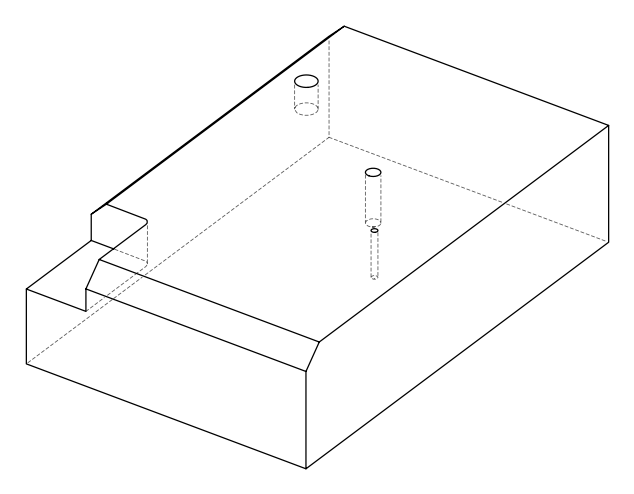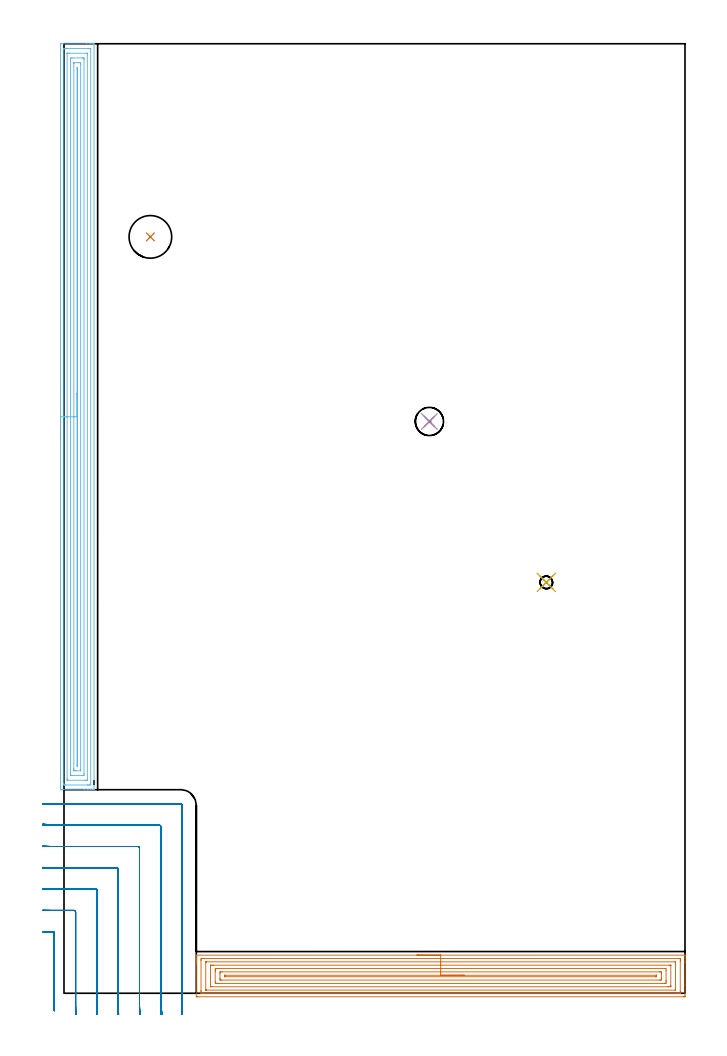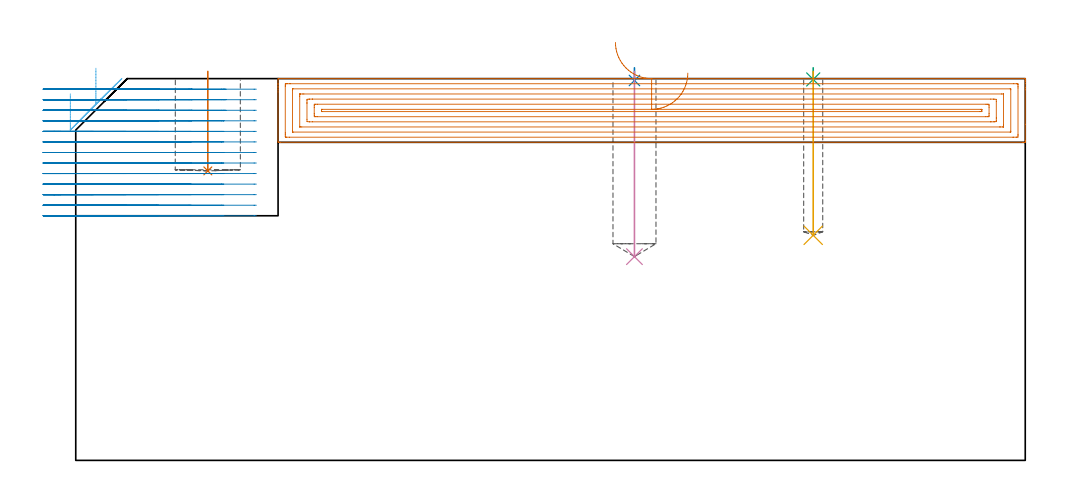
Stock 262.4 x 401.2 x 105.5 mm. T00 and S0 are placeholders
(PLAN: 8 operations, 5 tool changes, 46.9 min)
(1 INDEXABLE_INSERT_DRILL_BLIND_HOLE_FROM_SOLID | STEP1POCKET | NXT0302_007 | 0.11 min | 6422 mm3)
(2 SPOT_DRILL | STEP1POCKET_1 | NXT0321_9005460120000 | 0.03 min | 1 mm3)
(3 SPOT_DRILL_1 | STEP1POCKET_2 | NXT0321_9005460120000 | 0.03 min | 0 mm3)
(4 DRILL_BLIND_HOLE_INTO_CENTER | STEP1POCKET_1 | UGT0301_229 | 0.21 min | 5187 mm3)
(5 DRILL_BLIND_HOLE_INTO_CENTER_1 | STEP1POCKET_2 | NXT0301_024 | 0.18 min | 925 mm3)
(6 AREA_MILL | FG_CHAMFER_SURFACE | UGT0205_001 | 15.3 min | 32480 mm3)
(7 AREA_MILL_1 | FG_CHAMFER_SURFACE_1 | UGT0205_001 | 11.78 min | 33169 mm3)
(8 MILL_CORNER_NOTCH_RECTANGULAR | CORNER_NOTCH_RECTANGULAR | NXT0201_011 | Follow Part, ap 3, ae 75% | 19.27 min | 179969 mm3)
(TOOL NXT0302_007 | Index. Insert Drill 18mm [880-D1800L25-05] | D18 PA176 FL90 Z2)
(TOOL NXT0321_9005460120000 | NC Spot Drill, 142deg, 12mm, Carbide, Uncoated | D12 PA142 FL30 Z2)
(TOOL UGT0301_229 | Twist Drill 11.9 mm | D11.9 PA118 FL100 Z2)
(TOOL NXT0301_024 | Carbide Drill 5.3mm [860.1-0530-027A1-MM 2214] | D5.3 PA140 FL44 Z2)
(TOOL UGT0205_001 | Chamfer Mill 20 x 3 x 45 deg. | D20 FL50 Z2)
(TOOL NXT0201_011 | ENDMILL 12mm [2P460-1200-NA 1630] | D12 FL38 Z6)
(OP 1 INDEXABLE_INSERT_DRILL_BLIND_HOLE_FROM_SOLID)
G17 G21 G94 G90
T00 M6
G54
G17 G0 G90 X36.5 Y319.6 S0 M3
G43 Z115.5 H1
G94 G81 G98 Z80. F250. R107.5
G80
M5
M2
(OP 2 SPOT_DRILL)
G17 G21 G94 G90
T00 M6
G54
G17 G0 G90 X154.4 Y241.6 S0 M3
G43 Z115.5 H0
G94 G81 G98 Z104.988 F250. R108.5
G80
M5
M2
(OP 3 SPOT_DRILL_1)
G17 G21 G94 G90
T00 M6
G54
G17 G0 G90 X203.8 Y173.6 S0 M3
G43 Z115.5 H0
G94 G81 G98 Z105.272 F250. R108.5
G80
M5
M2
(OP 4 DRILL_BLIND_HOLE_INTO_CENTER)
G17 G21 G94 G90
T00 M6
G54
G17 G0 G90 X154.4 Y241.6 S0 M3
G43 Z115.5 H0
G94 G81 G98 Z56.3 F250. R107.5
G80
M5
M2
(OP 5 DRILL_BLIND_HOLE_INTO_CENTER_1)
G17 G21 G94 G90
T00 M6
G54
G17 G0 G90 X203.8 Y173.6 S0 M3
G43 Z115.5 H1
G94 G81 G98 Z62.2 F250. R107.5
G80
M5
M2
(OP 6 AREA_MILL)
G17 G21 G94 G90
T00 M6
G54
G17 G0 G90 X-1.5 Y233.6 S1061 M3
G43 Z115.5 H0
Z101.3
G94 G1 Y233.638 Z100.429 F250.
Y233.752 Z99.564
Y233.941 Z98.712
Y234.203 Z97.88
Y234.537 Z97.074
Y234.94 Z96.3
Y235.408 Z95.564
Y235.94 Z94.872
Y236.529 Z94.229
Y237.172 Z93.64
Y237.864 Z93.109
Y238.6 Z92.64
Y239.374 Z92.237
Y240.18 Z91.903
Y241.012 Z91.641
Y241.863 Z91.452
Y242.728 Z91.338
Y243.6 Z91.3
Y400.567
X-1.496 Y400.984 Z91.303
X-1.492 Y401.19 Z91.306
X-1.282 Y401.2 Z91.515
X9.574 Z102.369
X10.974 Z103.771
X11.341 Z104.136
X12.074 Z104.873
X12.305 Z105.105
X12.686 Y401.193 Z105.477
X12.697 Y401.191 Z105.488
X12.7 Y401.014 Z105.5
Y86.185
X12.697 Y86.009 Z105.488
X12.686 Y86.007 Z105.477
X12.305 Y86. Z105.105
X12.073 Z104.873
X11.341 Z104.136
X10.091 Z102.888
X8.691 Z101.487
X-0.399 Z92.398
X-1.024 Y86.002 Z91.774
X-1.244 Y86.004 Z91.554
X-1.492 Y86.009 Z91.306
X-1.495 Y86.156 Z91.303
X-1.499 Y86.633 Z91.301
X-1.5 Y87.115 Z91.3
Y243.6
X-0.086 Z92.714
X-0.085 Y398.778 Z92.715
X-0.079 Y399.188 Z92.721
X0.329 Y399.197 Z93.129
X0.742 Y399.199 Z93.542
X1.209 Y399.2 Z94.009
X10.458 Y399.199 Z103.258
X10.927 Y399.197 Z103.727
X11.17 Y399.19 Z103.97
X11.279 Y399.168 Z104.079
X11.285 Y398.835 Z104.085
Y398.778
Y88.421
X11.279 Y88.012 Z104.079
X10.871 Y88.003 Z103.671
X10.458 Y88.001 Z103.258
X9.991 Y88. Z102.791
X0.742 Y88.001 Z93.542
X0.273 Y88.003 Z93.073
X0.03 Y88.01 Z92.83
X-0.079 Y88.032 Z92.721
X-0.085 Y88.365 Z92.715
Y88.421
X-0.086 Y243.6 Z92.714
X1.329 Z94.129
Y396.99
X1.331 Y397.14 Z94.131
X1.333 Y397.176 Z94.133
X1.335 Y397.187 Z94.135
X1.35 Y397.191 Z94.15
X1.42 Y397.198 Z94.22
X1.626 Y397.199 Z94.426
X2.301 Y397.2 Z95.101
X9.574 Y397.199 Z102.374
X9.782 Y397.195 Z102.582
X9.841 Y397.191 Z102.641
X9.865 Y397.186 Z102.665
X9.867 Y397.169 Z102.667
X9.87 Y397.09 Z102.67
X9.871 Y396.99 Z102.671
X9.872 Y396.689 Z102.672
X9.871 Y90.21 Z102.671
X9.869 Y90.06 Z102.669
X9.867 Y90.024 Z102.667
X9.865 Y90.012 Z102.665
X9.85 Y90.009 Z102.65
X9.78 Y90.002 Z102.58
X9.574 Y90.001 Z102.374
X8.899 Y90. Z101.699
X1.626 Y90.001 Z94.426
X1.418 Y90.005 Z94.218
X1.36 Y90.009 Z94.16
X1.335 Y90.013 Z94.135
X1.333 Y90.031 Z94.133
X1.33 Y90.11 Z94.13
X1.329 Y90.21 Z94.129
Y90.511
Y243.6
X2.743 Z95.543
Y394.306
X2.746 Y394.961 Z95.546
X2.75 Y395.174 Z95.55
X2.951 Y395.19 Z95.751
X3.392 Y395.2 Z96.192
X7.808 Z100.608
X8.249 Y395.19 Z101.049
X8.451 Y395.178 Z101.251
X8.453 Y395.063 Z101.253
X8.457 Y394.544 Z101.257
Y92.893
X8.454 Y92.239 Z101.254
X8.45 Y92.026 Z101.25
X8.249 Y92.01 Z101.049
X7.808 Y92. Z100.608
X3.392 Z96.192
X2.951 Y92.01 Z95.751
X2.749 Y92.021 Z95.549
X2.747 Y92.137 Z95.547
X2.743 Y92.656 Z95.543
Y243.6
X4.157 Z96.957
Y392.757
X4.16 Y392.997 Z96.96
X4.164 Y393.155 Z96.964
X4.166 Y393.192 Z96.966
X4.171 Y393.194 Z96.971
X4.191 Y393.197 Z96.991
X4.275 Y393.199 Z97.075
X6.251 Y393.2 Z99.051
X6.925 Y393.196 Z99.725
X7.02 Y393.193 Z99.82
X7.03 Y393.191 Z99.83
X7.036 Y393.163 Z99.836
X7.04 Y393.037 Z99.84
X7.042 Y392.877 Z99.842
X7.043 Y392.637 Z99.843
Y392.518
Y94.443
X7.04 Y94.203 Z99.84
X7.036 Y94.044 Z99.836
X7.034 Y94.008 Z99.834
X7.029 Y94.006 Z99.829
X7.009 Y94.003 Z99.809
X6.925 Y94.001 Z99.725
X4.949 Y94. Z97.749
X4.275 Y94.004 Z97.075
X4.18 Y94.007 Z96.98
X4.17 Y94.009 Z96.97
X4.164 Y94.037 Z96.964
X4.16 Y94.163 Z96.96
X4.158 Y94.323 Z96.958
X4.157 Y94.802 Z96.957
Y243.6
X5.571 Z98.371
X5.572 Y390.31 Z98.372
X5.574 Y390.729 Z98.374
X5.578 Y391.141 Z98.378
X5.583 Y391.193 Z98.383
X5.622 Y391.19 Z98.422
X5.625 Y391.151 Z98.425
X5.629 Y390.729 Z98.429
Y390.67
Y96.889
X5.626 Y96.471 Z98.426
X5.622 Y96.059 Z98.422
X5.617 Y96.007 Z98.417
X5.578 Y96.01 Z98.378
X5.575 Y96.049 Z98.375
X5.571 Y96.471 Z98.371
Y96.53
Y243.6
Y244.472 Z98.409
Y245.336 Z98.523
Y246.188 Z98.712
Y247.02 Z98.974
Y247.826 Z99.308
Y248.6 Z99.711
Y249.336 Z100.18
Y250.028 Z100.711
Y250.671 Z101.3
Y251.26 Z101.943
Y251.791 Z102.635
Y252.26 Z103.371
Y252.663 Z104.145
Y252.997 Z104.951
Y253.259 Z105.783
Y253.448 Z106.635
Y253.562 Z107.5
Y253.6 Z108.371
G0 Z115.5
M5
M2
(OP 7 AREA_MILL_1)
G17 G21 G94 G90
T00 M6
G54
G17 G0 G90 X149.15 Y16.1 S1061 M3
G43 Z115.5 H0
G94 G1 X149.188 Z114.628 F250.
X149.302 Z113.763
X149.491 Z112.912
X149.753 Z112.08
X150.087 Z111.274
X150.49 Z110.5
X150.958 Z109.764
X151.49 Z109.072
X152.079 Z108.429
X152.722 Z107.839
X153.414 Z107.308
X154.15 Z106.84
X154.924 Z106.437
X155.73 Z106.103
X156.562 Z105.841
X157.414 Z105.652
X158.278 Z105.538
X159.15 Z105.5
X262.239
X262.39 Y16.094 Z105.493
X262.4 Y15.786 Z105.185
Y15.417 Z104.816
Y14.783 Z104.178
Y13.586 Z102.983
Y13.022 Z102.416
Y3.479 Z92.876
Y-1.064 Z88.334
X262.397 Y-1.348 Z88.049
X262.39 Y-1.492 Z87.905
X262.244 Y-1.499 Z87.899
X261.793 Y-1.5 Z87.9
X56.507
X56.052 Y-1.495 Z87.903
X55.91 Y-1.492 Z87.906
X55.9 Y-1.345 Z88.052
Y12.424 Z101.819
Y13.022 Z102.416
Y13.586 Z102.983
Y13.903 Z103.299
Y14.467 Z103.863
Y14.783 Z104.178
Y15.787 Z105.186
X55.91 Y16.094 Z105.493
X56.061 Y16.1 Z105.5
X159.15
Y14.686 Z104.086
X259.214
X260.008 Y14.685 Z104.085
X260.109 Y14.684 Z104.084
X260.365 Y14.679 Z104.079
X260.39 Y14.595 Z103.995
X260.396 Y14.4 Z103.8
X260.399 Y13.903 Z103.303
X260.4 Y13.516 Z102.916
X260.399 Y0.697 Z90.097
X260.397 Y0.313 Z89.713
X260.39 Y-0.069 Z89.331
X260.008 Y-0.082 Z89.318
X259.907 Y-0.084 Z89.316
X259.116 Y-0.086 Z89.314
X259.017
X59.086
X58.292 Y-0.085 Z89.315
X58.191 Y-0.084 Z89.316
X57.935 Y-0.079 Z89.321
X57.91 Y0.005 Z89.405
X57.904 Y0.2 Z89.6
X57.901 Y0.697 Z90.097
X57.9 Y1.084 Z90.484
X57.901 Y13.903 Z103.303
X57.903 Y14.287 Z103.687
X57.91 Y14.669 Z104.069
X58.292 Y14.682 Z104.082
X58.393 Y14.684 Z104.084
X59.184 Y14.686 Z104.086
X59.283
X159.15
Y13.272 Z102.672
X258.223 Y13.271 Z102.671
X258.307 Y13.27 Z102.67
X258.373 Y13.267 Z102.667
X258.387 Y13.265 Z102.665
X258.391 Y13.246 Z102.646
X258.395 Y13.197 Z102.597
X258.399 Y13.022 Z102.422
Y1.578 Z90.978
X258.398 Y1.405 Z90.805
X258.391 Y1.346 Z90.746
X258.388 Y1.334 Z90.734
X258.379 Y1.333 Z90.733
X258.349 Y1.33 Z90.73
X258.223 Y1.329 Z90.729
X60.077
X59.993 Y1.33 Z90.73
X59.927 Y1.333 Z90.733
X59.913 Y1.335 Z90.735
X59.909 Y1.354 Z90.754
X59.905 Y1.403 Z90.803
X59.901 Y1.578 Z90.978
Y13.022 Z102.422
X59.902 Y13.195 Z102.595
X59.909 Y13.254 Z102.654
X59.912 Y13.265 Z102.665
X59.921 Y13.267 Z102.667
X59.951 Y13.27 Z102.67
X60.077 Y13.271 Z102.671
X159.15 Y13.272 Z102.672
Y11.857 Z101.257
X255.834
X256.276 Y11.854 Z101.254
X256.376 Y11.852 Z101.252
X256.39 Y11.851 Z101.251
X256.393 Y11.832 Z101.232
X256.397 Y11.784 Z101.184
X256.399 Y11.687 Z101.087
X256.4 Y3.338 Z92.738
X256.397 Y2.917 Z92.317
X256.394 Y2.812 Z92.212
X256.39 Y2.761 Z92.161
X256.38 Y2.749 Z92.149
X256.35 Y2.748 Z92.148
X256.147 Y2.745 Z92.145
X255.545 Y2.743 Z92.143
X255.257
X62.466
X62.024 Y2.746 Z92.146
X61.924 Y2.748 Z92.148
X61.91 Y2.749 Z92.149
X61.907 Y2.768 Z92.168
X61.903 Y2.816 Z92.216
X61.901 Y2.913 Z92.313
X61.9 Y11.262 Z100.662
X61.903 Y11.683 Z101.083
X61.906 Y11.788 Z101.188
X61.91 Y11.839 Z101.239
X61.92 Y11.851 Z101.251
X61.95 Y11.852 Z101.252
X62.153 Y11.855 Z101.255
X62.755 Y11.857 Z101.257
X63.043
X159.15
Y10.443 Z99.843
X252.868
X253.701 Y10.44 Z99.84
X253.76 Y10.436 Z99.836
X254.39 Y10.381 Z99.781
X254.398 Y9.752 Z99.152
X254.4 Y5.349 Z94.749
X254.399 Y5.099 Z94.499
X254.396 Y4.472 Z93.872
X254.39 Y4.219 Z93.619
X253.816 Y4.163 Z93.563
X253.76 Y4.161 Z93.561
X252.93 Y4.157 Z93.557
X252.868
X65.432
X64.599 Y4.16 Z93.56
X64.54 Y4.164 Z93.564
X63.91 Y4.219 Z93.619
X63.902 Y4.848 Z94.248
X63.9 Y9.252 Z98.652
X63.901 Y9.501 Z98.901
X63.904 Y10.128 Z99.528
X63.91 Y10.381 Z99.781
X64.484 Y10.437 Z99.837
X64.54 Y10.439 Z99.839
X65.37 Y10.443 Z99.843
X65.432
X159.15
Y9.029 Z98.429
X251.562 Y9.028 Z98.428
X251.975 Y9.026 Z98.426
X252.379 Y9.022 Z98.422
X252.391 Y8.621 Z98.021
X252.399 Y8.203 Z97.603
Y6.442 Z95.842
X252.392 Y5.979 Z95.379
X252.382 Y5.578 Z94.978
X251.975 Y5.574 Z94.974
X251.496 Y5.571 Z94.971
X66.738 Y5.572 Z94.972
X66.325 Y5.574 Z94.974
X65.921 Y5.578 Z94.978
X65.909 Y5.979 Z95.379
X65.901 Y6.398 Z95.798
Y8.158 Z97.558
X65.908 Y8.621 Z98.021
X65.918 Y9.022 Z98.422
X66.325 Y9.026 Z98.426
X66.804 Y9.028 Z98.428
X159.15 Y9.029 Z98.429
Y7.615 Z97.015
X250.19
X250.318 Y7.614 Z97.014
X250.371 Y7.611 Z97.011
X250.39 Y7.608 Z97.008
X250.395 Y7.598 Z96.998
X250.398 Y7.583 Z96.983
X250.4 Y7.533 Z96.933
X250.399 Y7.196 Z96.596
X250.395 Y7.093 Z96.493
X250.39 Y7.025 Z96.425
X250.381 Y6.992 Z96.392
X250.349 Y6.99 Z96.39
X250.19 Y6.987 Z96.387
X250.063 Y6.985 Z96.385
X249.936
X68.11
X67.982 Y6.986 Z96.386
X67.929 Y6.989 Z96.389
X67.91 Y6.992 Z96.392
X67.905 Y7.002 Z96.402
X67.902 Y7.017 Z96.417
X67.9 Y7.067 Z96.467
X67.901 Y7.132 Z96.532
X67.91 Y7.567 Z96.967
X67.917 Y7.61 Z97.01
X67.921 Y7.611 Z97.011
X67.942 Y7.614 Z97.014
X67.988 Y7.615 Z97.015
X68.08
X159.15
X160.022 Z97.053
X160.886 Z97.167
X161.738 Z97.355
X162.57 Z97.618
X163.376 Z97.952
X164.15 Z98.354
X164.886 Z98.823
X165.578 Z99.354
X166.221 Z99.944
X166.81 Z100.587
X167.342 Z101.279
X167.81 Z102.015
X168.213 Z102.789
X168.547 Z103.595
X168.809 Z104.427
X168.998 Z105.278
X169.112 Z106.143
X169.15 Z107.015
G0 Z115.5
M5
M2
(OP 8 MILL_CORNER_NOTCH_RECTANGULAR)
G17 G21 G94 G90
T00 M6
G54
G17 G0 G90 X-4.1 Y-7.381 S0 M3
G43 Z115.5 H1
Z102.585
G94 G1 Y-4.381 F250.
Y25.405 F500.
G3 X-4.693 Y26. R0.6
G2 X-6. Y26.022 R54.
G1 X-8.999 Y26.106 F250.
G0 Z115.5
X5.028 Y-8.998
Z102.585
G1 X4.926 Y-6.
G2 X4.9 Y-4.472 R45. F500.
G1 Y34.404
G3 X4.304 Y35. R0.6
G1 X-4.472
G2 X-6. Y35.026 R45.
G1 X-8.998 Y35.128 F250.
G0 Z115.5
X14.06 Y-8.997
Z102.585
G1 X13.932 Y-6.
G2 X13.9 Y-4.472 R36. F500.
G1 Y43.404
G3 X13.304 Y44. R0.6
G1 X-4.472
G2 X-6. Y44.032 R36.
G1 X-8.997 Y44.16 F250.
G0 Z115.5
X23.113 Y-8.995
Z102.585
G1 X22.943 Y-6.
G2 X22.9 Y-4.472 R27. F500.
G1 Y52.404
G3 X22.304 Y53. R0.6
G1 X-4.472
G2 X-6. Y53.043 R27.
G1 X-8.995 Y53.213 F250.
G0 Z115.5
X32.22 Y-8.989
Z102.585
G1 X31.965 Y-6.
G2 X31.9 Y-4.472 R18. F500.
G1 Y61.404
G3 X31.304 Y62. R0.6
G1 X-4.472
G2 X-6. Y62.065 R18.
G1 X-8.989 Y62.32 F250.
G0 Z115.5
X41.54 Y-8.956
Z102.585
G1 X41.031 Y-6.
G2 X40.9 Y-4.472 R9. F500.
G1 Y70.404
G3 X40.304 Y71. R0.6
G1 X-4.472
G2 X-6. Y71.131 R9.
G1 X-8.956 Y71.64 F250.
G0 Z115.5
X49.9 Y-7.472
Z102.585
G1 Y-4.472
Y79.4 F500.
G3 X49.3 Y80. R0.6
G1 X-4.472
X-7.472 F250.
G0 Z115.5
X-4.1 Y-7.381
Z99.669
G1 Y-4.381
Y25.405 F500.
G3 X-4.694 Y26. R0.6
G2 X-6. Y26.018 R54.
G1 X-8.999 Y26.096 F250.
G0 Z115.5
X5.028 Y-8.998
Z99.669
G1 X4.926 Y-6.
G2 X4.9 Y-4.472 R45. F500.
G1 Y34.404
G3 X4.304 Y35. R0.6
G1 X-4.598
G2 X-6. Y35.022 R45.
G1 X-8.999 Y35.115 F250.
G0 Z115.5
X14.06 Y-8.997
Z99.669
G1 X13.932 Y-6.
G2 X13.9 Y-4.472 R36. F500.
G1 Y43.404
G3 X13.304 Y44. R0.6
G1 X-4.598
G2 X-6. Y44.027 R36.
G1 X-8.998 Y44.144 F250.
G0 Z115.5
X23.113 Y-8.995
Z99.669
G1 X22.943 Y-6.
G2 X22.9 Y-4.472 R27. F500.
G1 Y52.404
G3 X22.304 Y53. R0.6
G1 X-4.598
G2 X-6. Y53.036 R27.
G1 X-8.996 Y53.192 F250.
G0 Z115.5
X32.22 Y-8.989
Z99.669
G1 X31.965 Y-6.
G2 X31.9 Y-4.472 R18. F500.
G1 Y61.404
G3 X31.304 Y62. R0.6
G1 X-4.598
G2 X-6. Y62.055 R18.
G1 X-8.991 Y62.288 F250.
G0 Z115.5
X41.54 Y-8.956
Z99.669
G1 X41.031 Y-6.
G2 X40.9 Y-4.472 R9. F500.
G1 Y70.404
G3 X40.304 Y71. R0.6
G1 X-4.598
G2 X-6. Y71.11 R9.
G1 X-8.963 Y71.577 F250.
G0 Z115.5
X49.9 Y-7.472
Z99.669
G1 Y-4.472
Y79.4 F500.
G3 X49.3 Y80. R0.6
G1 X-4.598
X-7.598 F250.
G0 Z115.5
X-4.1 Y-7.381
Z96.754
G1 Y-4.381
Y25.405 F500.
G3 X-4.695 Y26. R0.6
G1 X-5.947
X-6.
X-9. Y26.003 F250.
G0 Z115.5
X5.024 Y-8.998
Z96.754
G1 X4.925 Y-6.
G2 X4.9 Y-4.509 R45. F500.
G1 Y34.404
G3 X4.304 Y35. R0.6
G1 X-5.947
X-6.
X-9. Y35.004 F250.
G0 Z115.5
X14.055 Y-8.997
Z96.754
G1 X13.931 Y-6.
G2 X13.9 Y-4.509 R36. F500.
G1 Y43.404
G3 X13.304 Y44. R0.6
G1 X-5.947
X-6.
X-9. Y44.004 F250.
G0 Z115.5
X23.107 Y-8.995
Z96.754
G1 X22.941 Y-6.
G2 X22.9 Y-4.509 R27. F500.
G1 Y52.404
G3 X22.304 Y53. R0.6
G1 X-5.947
X-6.
X-9. Y53.006 F250.
G0 Z115.5
X32.21 Y-8.99
Z96.754
G1 X31.962 Y-6.
G2 X31.9 Y-4.509 R18. F500.
G1 Y61.404
G3 X31.304 Y62. R0.6
G1 X-5.947
X-6.
X-9. Y62.009 F250.
G0 Z115.5
X41.521 Y-8.959
Z96.754
G1 X41.024 Y-6.
G2 X40.9 Y-4.509 R9. F500.
G1 Y70.404
G3 X40.304 Y71. R0.6
G1 X-5.947
X-6.
X-9. Y71.018 F250.
G0 Z115.5
X49.9 Y-7.509
Z96.754
G1 Y-4.509
Y79.4 F500.
G3 X49.3 Y80. R0.6
G1 X-5.947
X-8.947 F250.
G0 Z115.5
X-4.1 Y-7.381
Z93.838
G1 Y-4.381
Y25.405 F500.
G3 X-4.695 Y26. R0.6
G1 X-6.
X-9. F250.
G0 Z115.5
X4.91 Y-9.
Z93.838
G1 X4.9 Y-6.
Y-5.857 F500.
Y34.404
G3 X4.304 Y35. R0.6
G1 X-6.
X-9. F250.
G0 Z115.5
X13.912 Y-9.
Z93.838
G1 X13.9 Y-6.
Y-5.857 F500.
Y43.404
G3 X13.304 Y44. R0.6
G1 X-6.
X-9. F250.
G0 Z115.5
X22.916 Y-9.
Z93.838
G1 X22.9 Y-6.
Y-5.857 F500.
Y52.404
G3 X22.304 Y53. R0.6
G1 X-6.
X-9. F250.
G0 Z115.5
X31.924 Y-9.
Z93.838
G1 X31.901 Y-6.
X31.9 Y-5.857 F500.
Y61.404
G3 X31.304 Y62. R0.6
G1 X-6.
X-9. F250.
G0 Z115.5
X40.949 Y-9.
Z93.838
G1 X40.901 Y-6.
X40.9 Y-5.857 F500.
Y70.404
G3 X40.304 Y71. R0.6
G1 X-6.
X-9. F250.
G0 Z115.5
X49.9 Y-8.857
Z93.838
G1 Y-5.857
Y79.4 F500.
G3 X49.3 Y80. R0.6
G1 X-6.
X-9. F250.
G0 Z115.5
X-4.1 Y-7.381
Z90.923
G1 Y-4.381
Y25.405 F500.
G3 X-4.695 Y26. R0.6
G1 X-6.
X-9. F250.
G0 Z115.5
X4.9 Y-9.
Z90.923
G1 Y-6.
Y34.404 F500.
G3 X4.304 Y35. R0.6
G1 X-6.
X-9. F250.
G0 Z115.5
X13.9 Y-9.
Z90.923
G1 Y-6.
Y43.404 F500.
G3 X13.304 Y44. R0.6
G1 X-6.
X-9. F250.
G0 Z115.5
X22.9 Y-9.
Z90.923
G1 Y-6.
Y52.404 F500.
G3 X22.304 Y53. R0.6
G1 X-6.
X-9. F250.
G0 Z115.5
X31.9 Y-9.
Z90.923
G1 Y-6.
Y61.404 F500.
G3 X31.304 Y62. R0.6
G1 X-6.
X-9. F250.
G0 Z115.5
X40.9 Y-9.
Z90.923
G1 Y-6.
Y70.404 F500.
G3 X40.304 Y71. R0.6
G1 X-6.
X-9. F250.
G0 Z115.5
X49.9 Y-9.
Z90.923
G1 Y-6.
Y79.4 F500.
G3 X49.3 Y80. R0.6
G1 X-6.
X-9. F250.
G0 Z115.5
X-4.1 Y-7.381
Z88.008
G1 Y-4.381
Y25.405 F500.
G3 X-4.695 Y26. R0.6
G1 X-6.
X-9. F250.
G0 Z115.5
X4.9 Y-9.
Z88.008
G1 Y-6.
Y34.404 F500.
G3 X4.304 Y35. R0.6
G1 X-6.
X-9. F250.
G0 Z115.5
X13.9 Y-9.
Z88.008
G1 Y-6.
Y43.404 F500.
G3 X13.304 Y44. R0.6
G1 X-6.
X-9. F250.
G0 Z115.5
X22.9 Y-9.
Z88.008
G1 Y-6.
Y52.404 F500.
G3 X22.304 Y53. R0.6
G1 X-6.
X-9. F250.
G0 Z115.5
X31.9 Y-9.
Z88.008
G1 Y-6.
Y61.404 F500.
G3 X31.304 Y62. R0.6
G1 X-6.
X-9. F250.
G0 Z115.5
X40.9 Y-9.
Z88.008
G1 Y-6.
Y70.404 F500.
G3 X40.304 Y71. R0.6
G1 X-6.
X-9. F250.
G0 Z115.5
X49.9 Y-9.
Z88.008
G1 Y-6.
Y79.4 F500.
G3 X49.3 Y80. R0.6
G1 X-6.
X-9. F250.
G0 Z115.5
X-4.1 Y-7.381
Z85.092
G1 Y-4.381
Y25.405 F500.
G3 X-4.695 Y26. R0.6
G1 X-6.
X-9. F250.
G0 Z115.5
X4.9 Y-9.
Z85.092
G1 Y-6.
Y34.404 F500.
G3 X4.304 Y35. R0.6
G1 X-6.
X-9. F250.
G0 Z115.5
X13.9 Y-9.
Z85.092
G1 Y-6.
Y43.404 F500.
G3 X13.304 Y44. R0.6
G1 X-6.
X-9. F250.
G0 Z115.5
X22.9 Y-9.
Z85.092
G1 Y-6.
Y52.404 F500.
G3 X22.304 Y53. R0.6
G1 X-6.
X-9. F250.
G0 Z115.5
X31.9 Y-9.
Z85.092
G1 Y-6.
Y61.404 F500.
G3 X31.304 Y62. R0.6
G1 X-6.
X-9. F250.
G0 Z115.5
X40.9 Y-9.
Z85.092
G1 Y-6.
Y70.404 F500.
G3 X40.304 Y71. R0.6
G1 X-6.
X-9. F250.
G0 Z115.5
X49.9 Y-9.
Z85.092
G1 Y-6.
Y79.4 F500.
G3 X49.3 Y80. R0.6
G1 X-6.
X-9. F250.
G0 Z115.5
X-4.1 Y-7.381
Z82.177
G1 Y-4.381
Y25.405 F500.
G3 X-4.695 Y26. R0.6
G1 X-6.
X-9. F250.
G0 Z115.5
X4.9 Y-9.
Z82.177
G1 Y-6.
Y34.404 F500.
G3 X4.304 Y35. R0.6
G1 X-6.
X-9. F250.
G0 Z115.5
X13.9 Y-9.
Z82.177
G1 Y-6.
Y43.404 F500.
G3 X13.304 Y44. R0.6
G1 X-6.
X-9. F250.
G0 Z115.5
X22.9 Y-9.
Z82.177
G1 Y-6.
Y52.404 F500.
G3 X22.304 Y53. R0.6
G1 X-6.
X-9. F250.
G0 Z115.5
X31.9 Y-9.
Z82.177
G1 Y-6.
Y61.404 F500.
G3 X31.304 Y62. R0.6
G1 X-6.
X-9. F250.
G0 Z115.5
X40.9 Y-9.
Z82.177
G1 Y-6.
Y70.404 F500.
G3 X40.304 Y71. R0.6
G1 X-6.
X-9. F250.
G0 Z115.5
X49.9 Y-9.
Z82.177
G1 Y-6.
Y79.4 F500.
G3 X49.3 Y80. R0.6
G1 X-6.
X-9. F250.
G0 Z115.5
X-4.1 Y-7.381
Z79.262
G1 Y-4.381
Y25.405 F500.
G3 X-4.695 Y26. R0.6
G1 X-6.
X-9. F250.
G0 Z115.5
X4.9 Y-9.
Z79.262
G1 Y-6.
Y34.404 F500.
G3 X4.304 Y35. R0.6
G1 X-6.
X-9. F250.
G0 Z115.5
X13.9 Y-9.
Z79.262
G1 Y-6.
Y43.404 F500.
G3 X13.304 Y44. R0.6
G1 X-6.
X-9. F250.
G0 Z115.5
X22.9 Y-9.
Z79.262
G1 Y-6.
Y52.404 F500.
G3 X22.304 Y53. R0.6
G1 X-6.
X-9. F250.
G0 Z115.5
X31.9 Y-9.
Z79.262
G1 Y-6.
Y61.404 F500.
G3 X31.304 Y62. R0.6
G1 X-6.
X-9. F250.
G0 Z115.5
X40.9 Y-9.
Z79.262
G1 Y-6.
Y70.404 F500.
G3 X40.304 Y71. R0.6
G1 X-6.
X-9. F250.
G0 Z115.5
X49.9 Y-9.
Z79.262
G1 Y-6.
Y79.4 F500.
G3 X49.3 Y80. R0.6
G1 X-6.
X-9. F250.
G0 Z115.5
X-4.1 Y-7.381
Z76.346
G1 Y-4.381
Y25.405 F500.
G3 X-4.695 Y26. R0.6
G1 X-6.
X-9. F250.
G0 Z115.5
X4.9 Y-9.
Z76.346
G1 Y-6.
Y34.404 F500.
G3 X4.304 Y35. R0.6
G1 X-6.
X-9. F250.
G0 Z115.5
X13.9 Y-9.
Z76.346
G1 Y-6.
Y43.404 F500.
G3 X13.304 Y44. R0.6
G1 X-6.
X-9. F250.
G0 Z115.5
X22.9 Y-9.
Z76.346
G1 Y-6.
Y52.404 F500.
G3 X22.304 Y53. R0.6
G1 X-6.
X-9. F250.
G0 Z115.5
X31.9 Y-9.
Z76.346
G1 Y-6.
Y61.404 F500.
G3 X31.304 Y62. R0.6
G1 X-6.
X-9. F250.
G0 Z115.5
X40.9 Y-9.
Z76.346
G1 Y-6.
Y70.404 F500.
G3 X40.304 Y71. R0.6
G1 X-6.
X-9. F250.
G0 Z115.5
X49.9 Y-9.
Z76.346
G1 Y-6.
Y79.4 F500.
G3 X49.3 Y80. R0.6
G1 X-6.
X-9. F250.
G0 Z115.5
X-4.1 Y-7.381
Z73.431
G1 Y-4.381
Y25.405 F500.
G3 X-4.695 Y26. R0.6
G1 X-6.
X-9. F250.
G0 Z115.5
X4.9 Y-9.
Z73.431
G1 Y-6.
Y34.404 F500.
G3 X4.304 Y35. R0.6
G1 X-6.
X-9. F250.
G0 Z115.5
X13.9 Y-9.
Z73.431
G1 Y-6.
Y43.404 F500.
G3 X13.304 Y44. R0.6
G1 X-6.
X-9. F250.
G0 Z115.5
X22.9 Y-9.
Z73.431
G1 Y-6.
Y52.404 F500.
G3 X22.304 Y53. R0.6
G1 X-6.
X-9. F250.
G0 Z115.5
X31.9 Y-9.
Z73.431
G1 Y-6.
Y61.404 F500.
G3 X31.304 Y62. R0.6
G1 X-6.
X-9. F250.
G0 Z115.5
X40.9 Y-9.
Z73.431
G1 Y-6.
Y70.404 F500.
G3 X40.304 Y71. R0.6
G1 X-6.
X-9. F250.
G0 Z115.5
X49.9 Y-9.
Z73.431
G1 Y-6.
Y79.4 F500.
G3 X49.3 Y80. R0.6
G1 X-6.
X-9. F250.
G0 Z115.5
X-4.1 Y-7.381
Z70.515
G1 Y-4.381
Y25.405 F500.
G3 X-4.695 Y26. R0.6
G1 X-6.
X-9. F250.
G0 Z115.5
X4.9 Y-9.
Z70.515
G1 Y-6.
Y34.404 F500.
G3 X4.304 Y35. R0.6
G1 X-6.
X-9. F250.
G0 Z115.5
X13.9 Y-9.
Z70.515
G1 Y-6.
Y43.404 F500.
G3 X13.304 Y44. R0.6
G1 X-6.
X-9. F250.
G0 Z115.5
X22.9 Y-9.
Z70.515
G1 Y-6.
Y52.404 F500.
G3 X22.304 Y53. R0.6
G1 X-6.
X-9. F250.
G0 Z115.5
X31.9 Y-9.
Z70.515
G1 Y-6.
Y61.404 F500.
G3 X31.304 Y62. R0.6
G1 X-6.
X-9. F250.
G0 Z115.5
X40.9 Y-9.
Z70.515
G1 Y-6.
Y70.404 F500.
G3 X40.304 Y71. R0.6
G1 X-6.
X-9. F250.
G0 Z115.5
X49.9 Y-9.
Z70.515
G1 Y-6.
Y79.4 F500.
G3 X49.3 Y80. R0.6
G1 X-6.
X-9. F250.
G0 Z115.5
X-4.1 Y-7.381
Z67.6
G1 Y-4.381
Y25.405 F500.
G3 X-4.695 Y26. R0.6
G1 X-6.
X-9. F250.
G0 Z115.5
X4.9 Y-9.
Z67.6
G1 Y-6.
Y34.404 F500.
G3 X4.304 Y35. R0.6
G1 X-6.
X-9. F250.
G0 Z115.5
X13.9 Y-9.
Z67.6
G1 Y-6.
Y43.404 F500.
G3 X13.304 Y44. R0.6
G1 X-6.
X-9. F250.
G0 Z115.5
X22.9 Y-9.
Z67.6
G1 Y-6.
Y52.404 F500.
G3 X22.304 Y53. R0.6
G1 X-6.
X-9. F250.
G0 Z115.5
X31.9 Y-9.
Z67.6
G1 Y-6.
Y61.404 F500.
G3 X31.304 Y62. R0.6
G1 X-6.
X-9. F250.
G0 Z115.5
X40.9 Y-9.
Z67.6
G1 Y-6.
Y70.404 F500.
G3 X40.304 Y71. R0.6
G1 X-6.
X-9. F250.
G0 Z115.5
X49.9 Y-9.
Z67.6
G1 Y-6.
Y79.4 F500.
G3 X49.3 Y80. R0.6
G1 X-6.
X-9. F250.
G0 Z115.5
M5
M2
